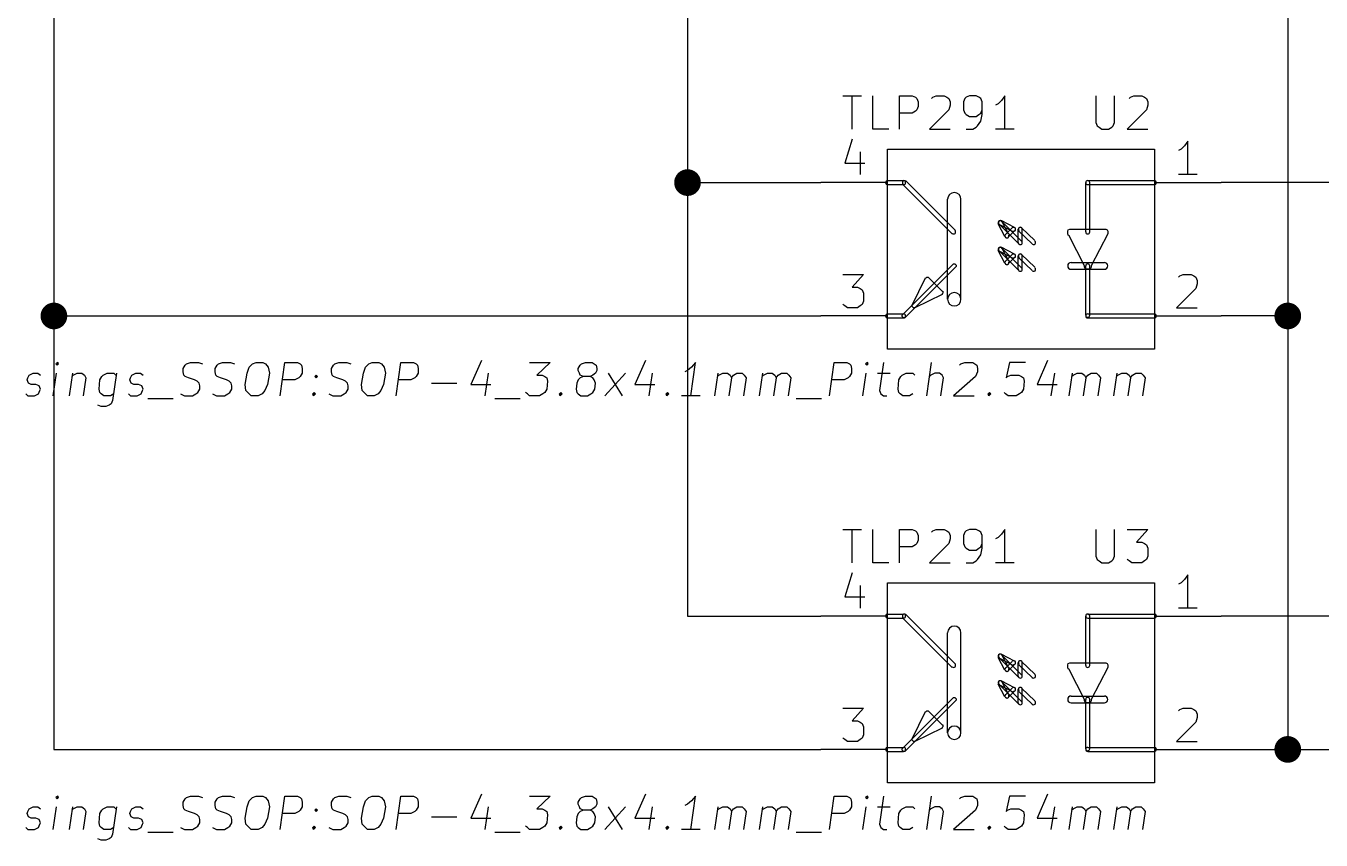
# Model space of a CAD drawing. Extents: x 10 to 287, y -200 to -10.
# Drawn here: x 72.59 to 121.92, y -72.03 to -41.02 of the extents above; entities that cross this region are included whole.
import ezdxf

# ---------------------------------------------------------------- set-up
doc = ezdxf.new("R2010")
doc.units = 0
doc.header["$MEASUREMENT"] = 0

msp = doc.modelspace()

# ---------------------------------------------------------------- linework, layer by layer
at = {"layer": 'Cyan 2'}
for p, q in [((103.708, -43.688), (104.419, -43.688)), ((104.064, -44.958), (104.064, -43.688)), ((104.851, -44.958), (104.851, -43.688)), ((105.867, -44.958), (105.867, -43.688)), ((105.867, -43.688), (106.35, -43.688)), ((106.35, -43.688), (106.477, -43.7388)), ((106.477, -43.7388), (106.528, -43.7896)), ((106.528, -43.7896), (106.578, -43.9166)), ((107.086, -43.7896), (107.137, -43.7388)), ((107.137, -43.7388), (107.264, -43.688)), ((107.264, -43.688), (107.569, -43.688)), ((107.569, -43.688), (107.671, -43.7388)), ((107.671, -43.7388), (107.747, -43.7896)), ((107.747, -43.7896), (107.798, -43.9166)), ((108.356, -43.7896), (108.306, -43.9166)), ((108.407, -43.7388), (108.356, -43.7896)), ((108.534, -43.688), (108.407, -43.7388)), ((108.788, -43.688), (108.534, -43.688)), ((108.89, -43.7388), (108.788, -43.688)), ((108.966, -43.7896), (108.89, -43.7388)), ((109.017, -43.9166), (108.966, -43.7896)), ((109.753, -43.8658), (109.626, -43.9928)), ((109.88, -43.688), (109.753, -43.8658)), ((109.88, -44.958), (109.88, -43.688)), ((113.335, -43.688), (113.335, -44.704)), ((114.046, -44.704), (114.046, -43.688)), ((114.605, -43.7896), (114.656, -43.7388)), ((114.656, -43.7388), (114.783, -43.688)), ((114.783, -43.688), (115.087, -43.688)), ((115.087, -43.688), (115.189, -43.7388)), ((115.189, -43.7388), (115.265, -43.7896)), ((115.265, -43.7896), (115.316, -43.9166)), ((106.35, -44.3484), (105.867, -44.3484)), ((106.477, -44.2722), (106.35, -44.3484)), ((106.528, -44.2214), (106.477, -44.2722)), ((106.578, -44.0944), (106.528, -44.2214)), ((106.578, -43.9166), (106.578, -44.0944)), ((107.747, -44.2214), (107.01, -44.958)), ((107.798, -44.0436), (107.747, -44.2214)), ((107.798, -43.9166), (107.798, -44.0436)), ((108.306, -43.9166), (108.306, -44.2214)), ((108.306, -44.2214), (108.356, -44.3484)), ((108.356, -44.3484), (108.407, -44.3992)), ((108.89, -44.3992), (108.966, -44.3484)), ((108.966, -44.3484), (109.017, -44.2214)), ((109.017, -44.3992), (109.017, -43.9166)), ((109.626, -43.9928), (109.525, -44.0436)), ((115.265, -44.2214), (114.529, -44.958)), ((115.316, -44.0436), (115.265, -44.2214)), ((115.316, -43.9166), (115.316, -44.0436)), ((108.407, -44.3992), (108.534, -44.4754)), ((108.534, -44.4754), (108.788, -44.4754)), ((108.661, -44.958), (108.788, -44.8818)), ((108.788, -44.4754), (108.89, -44.3992)), ((108.788, -44.8818), (108.839, -44.831)), ((108.839, -44.831), (108.966, -44.6532)), ((108.966, -44.6532), (109.017, -44.3992)), ((113.335, -44.704), (113.386, -44.831)), ((113.386, -44.831), (113.462, -44.8818)), ((113.462, -44.8818), (113.563, -44.958)), ((113.817, -44.958), (113.944, -44.8818)), ((113.944, -44.8818), (113.995, -44.831)), ((113.995, -44.831), (114.046, -44.704)), ((105.461, -44.958), (104.851, -44.958)), ((107.01, -44.958), (107.798, -44.958)), ((108.407, -44.958), (108.661, -44.958)), ((110.236, -44.958), (109.525, -44.958)), ((113.563, -44.958), (113.817, -44.958)), ((114.529, -44.958), (115.316, -44.958)), ((103.708, -60.198), (104.419, -60.198)), ((104.064, -61.468), (104.064, -60.198)), ((104.851, -61.468), (104.851, -60.198)), ((105.867, -61.468), (105.867, -60.198)), ((105.867, -60.198), (106.35, -60.198)), ((106.35, -60.198), (106.477, -60.2488)), ((106.477, -60.2488), (106.528, -60.2996)), ((106.528, -60.2996), (106.578, -60.4266)), ((106.578, -60.6044), (106.528, -60.7314)), ((106.578, -60.4266), (106.578, -60.6044)), ((107.086, -60.2996), (107.137, -60.2488)), ((107.137, -60.2488), (107.264, -60.198)), ((107.264, -60.198), (107.569, -60.198)), ((107.569, -60.198), (107.671, -60.2488)), ((107.671, -60.2488), (107.747, -60.2996)), ((107.747, -60.2996), (107.798, -60.4266)), ((107.798, -60.5536), (107.747, -60.7314)), ((107.798, -60.4266), (107.798, -60.5536)), ((108.356, -60.2996), (108.306, -60.4266)), ((108.306, -60.4266), (108.306, -60.7314)), ((108.407, -60.2488), (108.356, -60.2996)), ((108.534, -60.198), (108.407, -60.2488)), ((108.788, -60.198), (108.534, -60.198)), ((108.89, -60.2488), (108.788, -60.198)), ((108.966, -60.2996), (108.89, -60.2488)), ((109.017, -60.4266), (108.966, -60.2996)), ((109.017, -60.9092), (109.017, -60.4266)), ((109.626, -60.5028), (109.525, -60.5536)), ((109.753, -60.3758), (109.626, -60.5028)), ((109.88, -60.198), (109.753, -60.3758)), ((109.88, -61.468), (109.88, -60.198)), ((113.335, -60.198), (113.335, -61.214)), ((114.046, -61.214), (114.046, -60.198)), ((114.529, -60.198), (115.316, -60.198)), ((115.316, -60.198), (114.884, -60.6806)), ((106.35, -60.8584), (105.867, -60.8584)), ((106.477, -60.7822), (106.35, -60.8584)), ((106.528, -60.7314), (106.477, -60.7822)), ((107.747, -60.7314), (107.01, -61.468)), ((108.306, -60.7314), (108.356, -60.8584)), ((108.356, -60.8584), (108.407, -60.9092)), ((108.407, -60.9092), (108.534, -60.9854)), ((108.534, -60.9854), (108.788, -60.9854)), ((108.788, -60.9854), (108.89, -60.9092)), ((108.839, -61.341), (108.966, -61.1632)), ((108.89, -60.9092), (108.966, -60.8584)), ((108.966, -60.8584), (109.017, -60.7314)), ((108.966, -61.1632), (109.017, -60.9092)), ((114.884, -60.6806), (115.087, -60.6806)), ((115.087, -60.6806), (115.189, -60.7314)), ((115.189, -60.7314), (115.265, -60.7822)), ((115.265, -60.7822), (115.316, -60.9092)), ((115.316, -60.9092), (115.316, -61.214)), ((105.461, -61.468), (104.851, -61.468)), ((107.01, -61.468), (107.798, -61.468)), ((108.407, -61.468), (108.661, -61.468)), ((108.661, -61.468), (108.788, -61.3918)), ((108.788, -61.3918), (108.839, -61.341)), ((110.236, -61.468), (109.525, -61.468)), ((113.335, -61.214), (113.386, -61.341)), ((113.386, -61.341), (113.462, -61.3918)), ((113.462, -61.3918), (113.563, -61.468)), ((113.563, -61.468), (113.817, -61.468)), ((113.817, -61.468), (113.944, -61.3918)), ((113.944, -61.3918), (113.995, -61.341)), ((113.995, -61.341), (114.046, -61.214)), ((114.605, -61.3918), (114.529, -61.341)), ((114.706, -61.468), (114.605, -61.3918)), ((115.087, -61.468), (114.706, -61.468)), ((115.189, -61.3918), (115.087, -61.468)), ((115.265, -61.341), (115.189, -61.3918)), ((115.316, -61.214), (115.265, -61.341))]:
    msp.add_line(p, q, dxfattribs=at)
at = {"layer": 'Green 2'}
for p, q in [((97.79, -26.67), (97.79, -63.5)), ((73.66, -35.56), (73.66, -68.58)), ((120.65, -35.56), (120.65, -68.58)), ((97.79, -46.99), (102.87, -46.99)), ((123.19, -46.99), (118.11, -46.99)), ((73.66, -52.07), (102.87, -52.07)), ((120.65, -52.07), (118.11, -52.07)), ((97.79, -63.5), (102.87, -63.5)), ((123.19, -63.5), (118.11, -63.5)), ((73.66, -68.58), (102.87, -68.58)), ((118.11, -68.58), (156.21, -68.58))]:
    msp.add_line(p, q, dxfattribs=at)
at = {"layer": 'Green 2', "const_width": 0.508}
for points in [[(97.536, -46.99, 1), (98.044, -46.99, 1)], [(73.406, -52.07, 1), (73.914, -52.07, 1)], [(120.396, -52.07, 1), (120.904, -52.07, 1)], [(120.396, -68.58, 1), (120.904, -68.58, 1)]]:
    msp.add_lwpolyline(points, format="xyb", close=True, dxfattribs=at)
at = {"layer": 'L.Yellow'}
for p, q in [((105.41, -53.34), (105.41, -45.72)), ((105.41, -45.72), (115.57, -45.72)), ((115.57, -45.72), (115.57, -53.34)), ((115.57, -53.34), (105.41, -53.34)), ((105.41, -69.85), (105.41, -62.23)), ((105.41, -62.23), (115.57, -62.23)), ((115.57, -62.23), (115.57, -69.85)), ((115.57, -69.85), (105.41, -69.85))]:
    msp.add_line(p, q, dxfattribs=at)
at = {"layer": 'Magenta 2'}
for p, q in [((72.7202, -54.3306), (72.8726, -54.2544)), ((72.8726, -54.2544), (73.0504, -54.2544)), ((73.0504, -54.2544), (73.152, -54.3306)), ((73.6346, -55.118), (73.7616, -54.2544)), ((73.8124, -53.848), (73.7362, -53.8988)), ((73.7362, -53.8988), (73.787, -53.9496)), ((73.8124, -53.848), (73.787, -53.9496)), ((73.787, -53.9496), (73.8378, -53.8988)), ((73.8378, -53.8988), (73.8124, -53.848)), ((74.3712, -54.2544), (74.2442, -55.118)), ((74.3966, -54.3306), (74.549, -54.2544)), ((74.549, -54.2544), (74.7268, -54.2544)), ((74.7268, -54.2544), (74.8284, -54.3306)), ((75.5396, -54.3306), (75.692, -54.2544)), ((75.692, -54.2544), (75.946, -54.2544)), ((76.0476, -54.2544), (75.8952, -55.2958)), ((75.946, -54.2544), (76.0222, -54.3306)), ((76.6318, -54.3306), (76.7842, -54.2544)), ((76.7842, -54.2544), (76.962, -54.2544)), ((76.962, -54.2544), (77.0636, -54.3306)), ((78.5876, -54.0766), (78.6638, -53.9496)), ((78.5876, -54.2036), (78.5876, -54.0766)), ((78.613, -54.3306), (78.5876, -54.2036)), ((78.6638, -53.9496), (78.7146, -53.8988)), ((78.7146, -53.8988), (78.867, -53.848)), ((78.867, -53.848), (79.1718, -53.848)), ((79.1718, -53.848), (79.3242, -53.8988)), ((79.8068, -54.0766), (79.883, -53.9496)), ((79.8068, -54.2036), (79.8068, -54.0766)), ((79.8322, -54.3306), (79.8068, -54.2036)), ((79.883, -53.9496), (79.9338, -53.8988)), ((79.9338, -53.8988), (80.0862, -53.848)), ((80.0862, -53.848), (80.391, -53.848)), ((80.391, -53.848), (80.5434, -53.8988)), ((80.9498, -54.6862), (81.026, -54.2544)), ((81.026, -54.2544), (81.1022, -54.0258)), ((81.1022, -54.0258), (81.2292, -53.8988)), ((81.2292, -53.8988), (81.3562, -53.848)), ((81.3562, -53.848), (81.6102, -53.848)), ((81.6102, -53.848), (81.7118, -53.8988)), ((81.7118, -53.8988), (81.8134, -54.0258)), ((81.8642, -54.2544), (81.788, -54.6862)), ((81.8134, -54.0258), (81.8642, -54.2544)), ((82.2706, -55.118), (82.4484, -53.848)), ((82.4484, -53.848), (82.931, -53.848)), ((82.931, -53.848), (83.0326, -53.8988)), ((83.0326, -53.8988), (83.0834, -53.9496)), ((83.1088, -54.2544), (83.0326, -54.3814)), ((83.0834, -53.9496), (83.1088, -54.0766)), ((83.1088, -54.0766), (83.1088, -54.2544)), ((84.2264, -54.0766), (84.3026, -53.9496)), ((84.2264, -54.2036), (84.2264, -54.0766)), ((84.2518, -54.3306), (84.2264, -54.2036)), ((84.3026, -53.9496), (84.3534, -53.8988)), ((84.3534, -53.8988), (84.5058, -53.848)), ((84.5058, -53.848), (84.8106, -53.848)), ((84.8106, -53.848), (84.963, -53.8988)), ((85.3694, -54.6862), (85.4456, -54.2544)), ((85.4456, -54.2544), (85.5218, -54.0258)), ((85.5218, -54.0258), (85.6488, -53.8988)), ((85.6488, -53.8988), (85.7758, -53.848)), ((85.7758, -53.848), (86.0298, -53.848)), ((86.0298, -53.848), (86.1314, -53.8988)), ((86.1314, -53.8988), (86.233, -54.0258)), ((86.2838, -54.2544), (86.2076, -54.6862)), ((86.233, -54.0258), (86.2838, -54.2544)), ((86.6902, -55.118), (86.868, -53.848)), ((86.868, -53.848), (87.3506, -53.848)), ((87.3506, -53.848), (87.4522, -53.8988)), ((87.4522, -53.8988), (87.503, -53.9496)), ((87.5284, -54.2544), (87.4522, -54.3814)), ((87.503, -53.9496), (87.5284, -54.0766)), ((87.5284, -54.0766), (87.5284, -54.2544)), ((89.9414, -53.7718), (89.535, -54.6862)), ((90.1954, -54.2544), (90.0684, -55.118)), ((91.7702, -53.848), (92.5576, -53.848)), ((92.5576, -53.848), (92.0496, -54.3306)), ((93.6244, -54.0766), (93.7006, -53.9496)), ((93.6244, -54.1528), (93.6244, -54.0766)), ((93.6752, -54.2544), (93.6244, -54.1528)), ((93.7006, -54.3306), (93.6752, -54.2544)), ((93.7006, -53.9496), (93.7514, -53.8988)), ((93.7514, -53.8988), (93.9038, -53.848)), ((93.9038, -53.848), (94.1578, -53.848)), ((94.1578, -53.848), (94.234, -53.8988)), ((94.2848, -54.2544), (94.1832, -54.3306)), ((94.234, -53.8988), (94.3102, -53.9496)), ((94.3356, -54.1528), (94.2848, -54.2544)), ((94.3102, -53.9496), (94.3356, -54.0766)), ((94.3356, -54.0766), (94.3356, -54.1528)), ((94.6404, -55.118), (95.4278, -54.2544)), ((94.7674, -54.2544), (95.3008, -55.118)), ((96.1898, -53.7718), (95.7834, -54.6862)), ((96.4438, -54.2544), (96.3168, -55.118)), ((97.79, -54.1528), (97.6884, -54.2036)), ((97.9424, -54.0258), (97.79, -54.1528)), ((97.917, -55.118), (98.0948, -53.848)), ((98.0948, -53.848), (97.9424, -54.0258)), ((98.8314, -55.118), (98.9584, -54.2544)), ((98.9838, -54.3306), (99.1362, -54.2544)), ((99.1362, -54.2544), (99.314, -54.2544)), ((99.314, -54.2544), (99.4156, -54.3306)), ((99.5426, -54.3306), (99.6696, -54.2544)), ((99.6696, -54.2544), (99.8728, -54.2544)), ((99.8728, -54.2544), (99.949, -54.3306)), ((100.533, -55.118), (100.66, -54.2544)), ((100.686, -54.3306), (100.838, -54.2544)), ((100.838, -54.2544), (101.016, -54.2544)), ((101.016, -54.2544), (101.117, -54.3306)), ((101.244, -54.3306), (101.371, -54.2544)), ((101.371, -54.2544), (101.575, -54.2544)), ((101.575, -54.2544), (101.651, -54.3306)), ((103.2, -55.118), (103.378, -53.848)), ((103.378, -53.848), (103.861, -53.848)), ((103.861, -53.848), (103.962, -53.8988)), ((103.962, -53.8988), (104.013, -53.9496)), ((104.038, -54.2544), (103.962, -54.3814)), ((104.013, -53.9496), (104.038, -54.0766)), ((104.038, -54.0766), (104.038, -54.2544)), ((104.47, -55.118), (104.597, -54.2544)), ((104.648, -53.848), (104.572, -53.8988)), ((104.572, -53.8988), (104.623, -53.9496)), ((104.648, -53.848), (104.623, -53.9496)), ((104.623, -53.9496), (104.673, -53.8988)), ((104.673, -53.8988), (104.648, -53.848)), ((105.029, -54.2544), (105.512, -54.2544)), ((105.258, -53.848), (105.105, -54.9148)), ((105.969, -54.3306), (106.121, -54.2544)), ((106.121, -54.2544), (106.375, -54.2544)), ((106.375, -54.2544), (106.451, -54.3306)), ((106.909, -55.118), (107.086, -53.848)), ((107.213, -54.2544), (107.061, -54.3306)), ((107.391, -54.2544), (107.213, -54.2544)), ((107.493, -54.3306), (107.391, -54.2544)), ((108.153, -53.9496), (108.204, -53.8988)), ((108.204, -53.8988), (108.356, -53.848)), ((108.356, -53.848), (108.661, -53.848)), ((108.661, -53.848), (108.737, -53.8988)), ((108.737, -53.8988), (108.814, -53.9496)), ((108.839, -54.2036), (108.763, -54.3814)), ((108.814, -53.9496), (108.839, -54.0766)), ((108.839, -54.0766), (108.839, -54.2036)), ((110.058, -53.848), (109.931, -54.4322)), ((110.668, -53.848), (110.058, -53.848)), ((111.506, -53.7718), (111.1, -54.6862)), ((111.76, -54.2544), (111.633, -55.118)), ((112.319, -55.118), (112.446, -54.2544)), ((112.471, -54.3306), (112.624, -54.2544)), ((112.624, -54.2544), (112.801, -54.2544)), ((112.801, -54.2544), (112.903, -54.3306)), ((113.03, -54.3306), (113.157, -54.2544)), ((113.157, -54.2544), (113.36, -54.2544)), ((113.36, -54.2544), (113.436, -54.3306)), ((114.021, -55.118), (114.148, -54.2544)), ((114.173, -54.3306), (114.325, -54.2544)), ((114.325, -54.2544), (114.503, -54.2544)), ((114.503, -54.2544), (114.605, -54.3306)), ((114.732, -54.3306), (114.859, -54.2544)), ((114.859, -54.2544), (115.062, -54.2544)), ((115.062, -54.2544), (115.138, -54.3306)), ((72.644, -54.5084), (72.6694, -54.4322)), ((72.6948, -54.6354), (72.644, -54.5084)), ((72.6694, -54.4322), (72.7202, -54.3306)), ((72.7964, -54.6862), (72.6948, -54.6354)), ((72.9742, -54.6862), (72.7964, -54.6862)), ((73.1012, -54.737), (72.9742, -54.6862)), ((73.152, -54.864), (73.1012, -54.737)), ((74.3458, -54.3814), (74.3966, -54.3306)), ((74.8792, -54.4322), (74.7776, -55.118)), ((74.8284, -54.3306), (74.8792, -54.4322)), ((75.3872, -54.864), (75.4126, -54.5084)), ((75.4126, -54.5084), (75.4888, -54.3814)), ((75.4888, -54.3814), (75.5396, -54.3306)), ((76.5556, -54.5084), (76.581, -54.4322)), ((76.6064, -54.6354), (76.5556, -54.5084)), ((76.581, -54.4322), (76.6318, -54.3306)), ((76.708, -54.6862), (76.6064, -54.6354)), ((76.8858, -54.6862), (76.708, -54.6862)), ((77.0128, -54.737), (76.8858, -54.6862)), ((77.0636, -54.864), (77.0128, -54.737)), ((78.6638, -54.3814), (78.613, -54.3306)), ((78.7908, -54.4322), (78.6638, -54.3814)), ((79.0194, -54.5084), (78.7908, -54.4322)), ((79.121, -54.5592), (79.0194, -54.5084)), ((79.1972, -54.6354), (79.121, -54.5592)), ((79.2226, -54.737), (79.1972, -54.6354)), ((79.2226, -54.864), (79.2226, -54.737)), ((79.883, -54.3814), (79.8322, -54.3306)), ((80.01, -54.4322), (79.883, -54.3814)), ((80.2386, -54.5084), (80.01, -54.4322)), ((80.3402, -54.5592), (80.2386, -54.5084)), ((80.4164, -54.6354), (80.3402, -54.5592)), ((80.4418, -54.737), (80.4164, -54.6354)), ((80.4418, -54.864), (80.4418, -54.737)), ((80.9752, -54.9148), (80.9498, -54.6862)), ((81.788, -54.6862), (81.6864, -54.9148)), ((82.8294, -54.5084), (82.3468, -54.5084)), ((82.9818, -54.4322), (82.8294, -54.5084)), ((83.0326, -54.3814), (82.9818, -54.4322)), ((83.5914, -54.3814), (83.6422, -54.3306)), ((83.6422, -54.4322), (83.5914, -54.3814)), ((83.6422, -54.3306), (83.693, -54.3814)), ((83.6422, -54.3306), (83.6422, -54.4322)), ((83.693, -54.3814), (83.6422, -54.4322)), ((84.3026, -54.3814), (84.2518, -54.3306)), ((84.4296, -54.4322), (84.3026, -54.3814)), ((84.6582, -54.5084), (84.4296, -54.4322)), ((84.7598, -54.5592), (84.6582, -54.5084)), ((84.836, -54.6354), (84.7598, -54.5592)), ((84.8614, -54.737), (84.836, -54.6354)), ((84.8614, -54.864), (84.8614, -54.737)), ((85.3948, -54.9148), (85.3694, -54.6862)), ((86.2076, -54.6862), (86.106, -54.9148)), ((87.249, -54.5084), (86.7664, -54.5084)), ((87.4014, -54.4322), (87.249, -54.5084)), ((87.4522, -54.3814), (87.4014, -54.4322)), ((88.0364, -54.6354), (89.0016, -54.6354)), ((89.535, -54.6862), (90.297, -54.6862)), ((92.0496, -54.3306), (92.2528, -54.3306)), ((92.2528, -54.3306), (92.3544, -54.3814)), ((92.3544, -54.3814), (92.4306, -54.4322)), ((92.4306, -54.4322), (92.456, -54.5592)), ((92.456, -54.5592), (92.4306, -54.864)), ((93.5736, -54.6354), (93.5482, -54.864)), ((93.6244, -54.5084), (93.5736, -54.6354)), ((93.7006, -54.4322), (93.6244, -54.5084)), ((93.8276, -54.3814), (93.7006, -54.3306)), ((93.8276, -54.3814), (93.7006, -54.4322)), ((94.0816, -54.3814), (93.8276, -54.3814)), ((94.1832, -54.3306), (94.0816, -54.3814)), ((94.1832, -54.4322), (94.0816, -54.3814)), ((94.234, -54.5084), (94.1832, -54.4322)), ((94.2848, -54.6354), (94.234, -54.5084)), ((94.2594, -54.864), (94.2848, -54.6354)), ((95.7834, -54.6862), (96.5454, -54.6862)), ((98.933, -54.3814), (98.9838, -54.3306)), ((99.4664, -54.4322), (99.3648, -55.118)), ((99.4156, -54.3306), (99.4664, -54.4322)), ((99.4664, -54.4322), (99.5426, -54.3306)), ((100.025, -54.4322), (99.9236, -55.118)), ((99.949, -54.3306), (100.025, -54.4322)), ((100.635, -54.3814), (100.686, -54.3306)), ((101.168, -54.4322), (101.067, -55.118)), ((101.117, -54.3306), (101.168, -54.4322)), ((101.168, -54.4322), (101.244, -54.3306)), ((101.727, -54.4322), (101.625, -55.118)), ((101.651, -54.3306), (101.727, -54.4322)), ((103.759, -54.5084), (103.276, -54.5084)), ((103.911, -54.4322), (103.759, -54.5084)), ((103.962, -54.3814), (103.911, -54.4322)), ((105.816, -54.864), (105.842, -54.5084)), ((105.842, -54.5084), (105.918, -54.3814)), ((105.918, -54.3814), (105.969, -54.3306)), ((107.061, -54.3306), (107.01, -54.3814)), ((107.442, -55.118), (107.544, -54.4322)), ((107.544, -54.4322), (107.493, -54.3306)), ((108.763, -54.3814), (107.925, -55.118)), ((109.931, -54.4322), (109.982, -54.3814)), ((109.982, -54.3814), (110.109, -54.3306)), ((110.109, -54.3306), (110.414, -54.3306)), ((110.414, -54.3306), (110.515, -54.3814)), ((110.515, -54.3814), (110.592, -54.4322)), ((110.592, -54.4322), (110.617, -54.5592)), ((110.617, -54.5592), (110.592, -54.864)), ((111.1, -54.6862), (111.862, -54.6862)), ((112.42, -54.3814), (112.471, -54.3306)), ((112.954, -54.4322), (112.852, -55.118)), ((112.903, -54.3306), (112.954, -54.4322)), ((112.954, -54.4322), (113.03, -54.3306)), ((113.513, -54.4322), (113.411, -55.118)), ((113.436, -54.3306), (113.513, -54.4322)), ((114.122, -54.3814), (114.173, -54.3306)), ((114.656, -54.4322), (114.554, -55.118)), ((114.605, -54.3306), (114.656, -54.4322)), ((114.656, -54.4322), (114.732, -54.3306)), ((115.214, -54.4322), (115.113, -55.118)), ((115.138, -54.3306), (115.214, -54.4322)), ((72.5932, -55.0418), (72.6694, -55.118)), ((72.6694, -55.118), (72.9234, -55.118)), ((72.9234, -55.118), (73.0758, -55.0418)), ((73.0758, -55.0418), (73.1266, -54.9148)), ((73.1266, -54.9148), (73.152, -54.864)), ((75.4126, -54.991), (75.3872, -54.864)), ((75.4634, -55.0418), (75.4126, -54.991)), ((75.565, -55.118), (75.4634, -55.0418)), ((75.819, -55.118), (75.565, -55.118)), ((75.946, -55.0418), (75.819, -55.118)), ((76.5048, -55.0418), (76.581, -55.118)), ((76.581, -55.118), (76.835, -55.118)), ((76.835, -55.118), (76.9874, -55.0418)), ((76.9874, -55.0418), (77.0382, -54.9148)), ((77.0382, -54.9148), (77.0636, -54.864)), ((77.2414, -55.2196), (78.2066, -55.2196)), ((78.486, -55.0418), (78.6384, -55.118)), ((78.6384, -55.118), (78.9432, -55.118)), ((78.9432, -55.118), (79.0702, -55.0418)), ((79.0702, -55.0418), (79.1464, -54.991)), ((79.1464, -54.991), (79.2226, -54.864)), ((79.7052, -55.0418), (79.8576, -55.118)), ((79.8576, -55.118), (80.1624, -55.118)), ((80.1624, -55.118), (80.2894, -55.0418)), ((80.2894, -55.0418), (80.3656, -54.991)), ((80.3656, -54.991), (80.4418, -54.864)), ((81.1022, -55.0418), (80.9752, -54.9148)), ((81.1784, -55.118), (81.1022, -55.0418)), ((81.4324, -55.118), (81.1784, -55.118)), ((81.5848, -55.0418), (81.4324, -55.118)), ((81.6864, -54.9148), (81.5848, -55.0418)), ((83.5152, -55.0418), (83.566, -54.991)), ((83.5406, -55.118), (83.5152, -55.0418)), ((83.566, -54.991), (83.5406, -55.118)), ((83.6168, -55.0418), (83.5406, -55.118)), ((83.566, -54.991), (83.6168, -55.0418)), ((84.1248, -55.0418), (84.2772, -55.118)), ((84.2772, -55.118), (84.582, -55.118)), ((84.582, -55.118), (84.709, -55.0418)), ((84.709, -55.0418), (84.7852, -54.991)), ((84.7852, -54.991), (84.8614, -54.864)), ((85.5218, -55.0418), (85.3948, -54.9148)), ((85.598, -55.118), (85.5218, -55.0418)), ((85.852, -55.118), (85.598, -55.118)), ((86.0044, -55.0418), (85.852, -55.118)), ((86.106, -54.9148), (86.0044, -55.0418)), ((90.4494, -55.2196), (91.4146, -55.2196)), ((91.694, -55.0418), (91.6178, -54.991)), ((91.7702, -55.118), (91.694, -55.0418)), ((92.1512, -55.118), (91.7702, -55.118)), ((92.2782, -55.0418), (92.1512, -55.118)), ((92.3544, -54.991), (92.2782, -55.0418)), ((92.4306, -54.864), (92.3544, -54.991)), ((92.9132, -55.0418), (92.964, -54.991)), ((92.9386, -55.118), (92.9132, -55.0418)), ((92.964, -54.991), (92.9386, -55.118)), ((93.0148, -55.0418), (92.9386, -55.118)), ((92.964, -54.991), (93.0148, -55.0418)), ((93.5482, -54.864), (93.5736, -54.991)), ((93.5736, -54.991), (93.6244, -55.0418)), ((93.6244, -55.0418), (93.726, -55.118)), ((93.726, -55.118), (93.98, -55.118)), ((93.98, -55.118), (94.107, -55.0418)), ((94.107, -55.0418), (94.1832, -54.991)), ((94.1832, -54.991), (94.2594, -54.864)), ((96.9772, -55.0418), (97.028, -54.991)), ((97.0026, -55.118), (96.9772, -55.0418)), ((97.028, -54.991), (97.0026, -55.118)), ((97.0788, -55.0418), (97.0026, -55.118)), ((97.028, -54.991), (97.0788, -55.0418)), ((98.2726, -55.118), (97.5614, -55.118)), ((101.93, -55.2196), (102.895, -55.2196)), ((105.105, -54.9148), (105.156, -55.0418)), ((105.156, -55.0418), (105.258, -55.118)), ((105.258, -55.118), (105.385, -55.118)), ((105.842, -54.991), (105.816, -54.864)), ((105.893, -55.0418), (105.842, -54.991)), ((105.994, -55.118), (105.893, -55.0418)), ((106.248, -55.118), (105.994, -55.118)), ((106.375, -55.0418), (106.248, -55.118)), ((107.925, -55.118), (108.712, -55.118)), ((109.245, -55.0418), (109.296, -54.991)), ((109.271, -55.118), (109.245, -55.0418)), ((109.296, -54.991), (109.271, -55.118)), ((109.347, -55.0418), (109.271, -55.118)), ((109.296, -54.991), (109.347, -55.0418)), ((109.906, -55.0418), (109.855, -54.991)), ((110.007, -55.118), (109.906, -55.0418)), ((110.312, -55.118), (110.007, -55.118)), ((110.439, -55.0418), (110.312, -55.118)), ((110.515, -54.991), (110.439, -55.0418)), ((110.592, -54.864), (110.515, -54.991)), ((75.4634, -55.5244), (75.3364, -55.4736)), ((75.6412, -55.5244), (75.4634, -55.5244)), ((75.7682, -55.4736), (75.6412, -55.5244)), ((75.8444, -55.4228), (75.7682, -55.4736)), ((75.8952, -55.2958), (75.8444, -55.4228)), ((73.8124, -70.358), (73.7362, -70.4088)), ((73.7362, -70.4088), (73.787, -70.4596)), ((73.8124, -70.358), (73.787, -70.4596)), ((73.787, -70.4596), (73.8378, -70.4088)), ((73.8378, -70.4088), (73.8124, -70.358)), ((78.5876, -70.5866), (78.6638, -70.4596)), ((78.6638, -70.4596), (78.7146, -70.4088)), ((78.7146, -70.4088), (78.867, -70.358)), ((78.867, -70.358), (79.1718, -70.358)), ((79.1718, -70.358), (79.3242, -70.4088)), ((79.8068, -70.5866), (79.883, -70.4596)), ((79.883, -70.4596), (79.9338, -70.4088)), ((79.9338, -70.4088), (80.0862, -70.358)), ((80.0862, -70.358), (80.391, -70.358)), ((80.391, -70.358), (80.5434, -70.4088)), ((81.026, -70.7644), (81.1022, -70.5358)), ((81.1022, -70.5358), (81.2292, -70.4088)), ((81.2292, -70.4088), (81.3562, -70.358)), ((81.3562, -70.358), (81.6102, -70.358)), ((81.6102, -70.358), (81.7118, -70.4088)), ((81.7118, -70.4088), (81.8134, -70.5358)), ((81.8134, -70.5358), (81.8642, -70.7644)), ((82.2706, -71.628), (82.4484, -70.358)), ((82.4484, -70.358), (82.931, -70.358)), ((82.931, -70.358), (83.0326, -70.4088)), ((83.0326, -70.4088), (83.0834, -70.4596)), ((83.0834, -70.4596), (83.1088, -70.5866)), ((84.2264, -70.5866), (84.3026, -70.4596)), ((84.3026, -70.4596), (84.3534, -70.4088)), ((84.3534, -70.4088), (84.5058, -70.358)), ((84.5058, -70.358), (84.8106, -70.358)), ((84.8106, -70.358), (84.963, -70.4088)), ((85.4456, -70.7644), (85.5218, -70.5358)), ((85.5218, -70.5358), (85.6488, -70.4088)), ((85.6488, -70.4088), (85.7758, -70.358)), ((85.7758, -70.358), (86.0298, -70.358)), ((86.0298, -70.358), (86.1314, -70.4088)), ((86.1314, -70.4088), (86.233, -70.5358)), ((86.233, -70.5358), (86.2838, -70.7644)), ((86.6902, -71.628), (86.868, -70.358)), ((86.868, -70.358), (87.3506, -70.358)), ((87.3506, -70.358), (87.4522, -70.4088)), ((87.4522, -70.4088), (87.503, -70.4596)), ((87.503, -70.4596), (87.5284, -70.5866)), ((89.9414, -70.2818), (89.535, -71.1962)), ((91.7702, -70.358), (92.5576, -70.358)), ((92.5576, -70.358), (92.0496, -70.8406)), ((93.6244, -70.5866), (93.7006, -70.4596)), ((93.7006, -70.4596), (93.7514, -70.4088)), ((93.7514, -70.4088), (93.9038, -70.358)), ((93.9038, -70.358), (94.1578, -70.358)), ((94.1578, -70.358), (94.234, -70.4088)), ((94.234, -70.4088), (94.3102, -70.4596)), ((94.3102, -70.4596), (94.3356, -70.5866)), ((96.1898, -70.2818), (95.7834, -71.1962)), ((97.9424, -70.5358), (97.79, -70.6628)), ((97.917, -71.628), (98.0948, -70.358)), ((98.0948, -70.358), (97.9424, -70.5358)), ((103.2, -71.628), (103.378, -70.358)), ((103.378, -70.358), (103.861, -70.358)), ((103.861, -70.358), (103.962, -70.4088)), ((103.962, -70.4088), (104.013, -70.4596)), ((104.013, -70.4596), (104.038, -70.5866)), ((104.648, -70.358), (104.572, -70.4088)), ((104.572, -70.4088), (104.623, -70.4596)), ((104.648, -70.358), (104.623, -70.4596)), ((104.623, -70.4596), (104.673, -70.4088)), ((104.673, -70.4088), (104.648, -70.358)), ((105.258, -70.358), (105.105, -71.4248)), ((106.909, -71.628), (107.086, -70.358)), ((108.153, -70.4596), (108.204, -70.4088)), ((108.204, -70.4088), (108.356, -70.358)), ((108.356, -70.358), (108.661, -70.358)), ((108.661, -70.358), (108.737, -70.4088)), ((108.737, -70.4088), (108.814, -70.4596)), ((108.814, -70.4596), (108.839, -70.5866)), ((110.058, -70.358), (109.931, -70.9422)), ((110.668, -70.358), (110.058, -70.358)), ((111.506, -70.2818), (111.1, -71.1962)), ((72.644, -71.0184), (72.6694, -70.9422)), ((72.6948, -71.1454), (72.644, -71.0184)), ((72.6694, -70.9422), (72.7202, -70.8406)), ((72.7202, -70.8406), (72.8726, -70.7644)), ((72.8726, -70.7644), (73.0504, -70.7644)), ((73.0504, -70.7644), (73.152, -70.8406)), ((73.6346, -71.628), (73.7616, -70.7644)), ((74.3712, -70.7644), (74.2442, -71.628)), ((74.3458, -70.8914), (74.3966, -70.8406)), ((74.3966, -70.8406), (74.549, -70.7644)), ((74.549, -70.7644), (74.7268, -70.7644)), ((74.7268, -70.7644), (74.8284, -70.8406)), ((74.8792, -70.9422), (74.7776, -71.628)), ((74.8284, -70.8406), (74.8792, -70.9422)), ((75.3872, -71.374), (75.4126, -71.0184)), ((75.4126, -71.0184), (75.4888, -70.8914)), ((75.4888, -70.8914), (75.5396, -70.8406)), ((75.5396, -70.8406), (75.692, -70.7644)), ((75.692, -70.7644), (75.946, -70.7644)), ((76.0476, -70.7644), (75.8952, -71.8058)), ((75.946, -70.7644), (76.0222, -70.8406)), ((76.5556, -71.0184), (76.581, -70.9422)), ((76.6064, -71.1454), (76.5556, -71.0184)), ((76.581, -70.9422), (76.6318, -70.8406)), ((76.6318, -70.8406), (76.7842, -70.7644)), ((76.7842, -70.7644), (76.962, -70.7644)), ((76.962, -70.7644), (77.0636, -70.8406)), ((78.5876, -70.7136), (78.5876, -70.5866)), ((78.613, -70.8406), (78.5876, -70.7136)), ((78.6638, -70.8914), (78.613, -70.8406)), ((78.7908, -70.9422), (78.6638, -70.8914)), ((79.0194, -71.0184), (78.7908, -70.9422)), ((79.121, -71.0692), (79.0194, -71.0184)), ((79.8068, -70.7136), (79.8068, -70.5866)), ((79.8322, -70.8406), (79.8068, -70.7136)), ((79.883, -70.8914), (79.8322, -70.8406)), ((80.01, -70.9422), (79.883, -70.8914)), ((80.2386, -71.0184), (80.01, -70.9422)), ((80.3402, -71.0692), (80.2386, -71.0184)), ((80.9498, -71.1962), (81.026, -70.7644)), ((81.8642, -70.7644), (81.788, -71.1962)), ((82.8294, -71.0184), (82.3468, -71.0184)), ((82.9818, -70.9422), (82.8294, -71.0184)), ((83.0326, -70.8914), (82.9818, -70.9422)), ((83.1088, -70.7644), (83.0326, -70.8914)), ((83.1088, -70.5866), (83.1088, -70.7644)), ((83.5914, -70.8914), (83.6422, -70.8406)), ((83.6422, -70.9422), (83.5914, -70.8914)), ((83.6422, -70.8406), (83.693, -70.8914)), ((83.6422, -70.8406), (83.6422, -70.9422)), ((83.693, -70.8914), (83.6422, -70.9422)), ((84.2264, -70.7136), (84.2264, -70.5866)), ((84.2518, -70.8406), (84.2264, -70.7136)), ((84.3026, -70.8914), (84.2518, -70.8406)), ((84.4296, -70.9422), (84.3026, -70.8914)), ((84.6582, -71.0184), (84.4296, -70.9422)), ((84.7598, -71.0692), (84.6582, -71.0184)), ((85.3694, -71.1962), (85.4456, -70.7644)), ((86.2838, -70.7644), (86.2076, -71.1962)), ((87.249, -71.0184), (86.7664, -71.0184)), ((87.4014, -70.9422), (87.249, -71.0184)), ((87.4522, -70.8914), (87.4014, -70.9422)), ((87.5284, -70.7644), (87.4522, -70.8914)), ((87.5284, -70.5866), (87.5284, -70.7644)), ((90.1954, -70.7644), (90.0684, -71.628)), ((92.0496, -70.8406), (92.2528, -70.8406)), ((92.2528, -70.8406), (92.3544, -70.8914)), ((92.3544, -70.8914), (92.4306, -70.9422)), ((92.4306, -70.9422), (92.456, -71.0692)), ((93.6244, -71.0184), (93.5736, -71.1454)), ((93.6244, -70.6628), (93.6244, -70.5866)), ((93.6752, -70.7644), (93.6244, -70.6628)), ((93.7006, -70.9422), (93.6244, -71.0184)), ((93.7006, -70.8406), (93.6752, -70.7644)), ((93.8276, -70.8914), (93.7006, -70.8406)), ((93.8276, -70.8914), (93.7006, -70.9422)), ((94.0816, -70.8914), (93.8276, -70.8914)), ((94.1832, -70.8406), (94.0816, -70.8914)), ((94.1832, -70.9422), (94.0816, -70.8914)), ((94.2848, -70.7644), (94.1832, -70.8406)), ((94.234, -71.0184), (94.1832, -70.9422)), ((94.2848, -71.1454), (94.234, -71.0184)), ((94.3356, -70.6628), (94.2848, -70.7644)), ((94.3356, -70.5866), (94.3356, -70.6628)), ((94.6404, -71.628), (95.4278, -70.7644)), ((94.7674, -70.7644), (95.3008, -71.628)), ((96.4438, -70.7644), (96.3168, -71.628)), ((97.79, -70.6628), (97.6884, -70.7136)), ((98.8314, -71.628), (98.9584, -70.7644)), ((98.933, -70.8914), (98.9838, -70.8406)), ((98.9838, -70.8406), (99.1362, -70.7644)), ((99.1362, -70.7644), (99.314, -70.7644)), ((99.314, -70.7644), (99.4156, -70.8406)), ((99.4664, -70.9422), (99.3648, -71.628)), ((99.4156, -70.8406), (99.4664, -70.9422)), ((99.4664, -70.9422), (99.5426, -70.8406)), ((99.5426, -70.8406), (99.6696, -70.7644)), ((99.6696, -70.7644), (99.8728, -70.7644)), ((99.8728, -70.7644), (99.949, -70.8406)), ((100.025, -70.9422), (99.9236, -71.628)), ((99.949, -70.8406), (100.025, -70.9422)), ((100.533, -71.628), (100.66, -70.7644)), ((100.635, -70.8914), (100.686, -70.8406)), ((100.686, -70.8406), (100.838, -70.7644)), ((100.838, -70.7644), (101.016, -70.7644)), ((101.016, -70.7644), (101.117, -70.8406)), ((101.168, -70.9422), (101.067, -71.628)), ((101.117, -70.8406), (101.168, -70.9422)), ((101.168, -70.9422), (101.244, -70.8406)), ((101.244, -70.8406), (101.371, -70.7644)), ((101.371, -70.7644), (101.575, -70.7644)), ((101.575, -70.7644), (101.651, -70.8406)), ((101.727, -70.9422), (101.625, -71.628)), ((101.651, -70.8406), (101.727, -70.9422)), ((103.759, -71.0184), (103.276, -71.0184)), ((103.911, -70.9422), (103.759, -71.0184)), ((103.962, -70.8914), (103.911, -70.9422)), ((104.038, -70.7644), (103.962, -70.8914)), ((104.038, -70.5866), (104.038, -70.7644)), ((104.47, -71.628), (104.597, -70.7644)), ((105.029, -70.7644), (105.512, -70.7644)), ((105.816, -71.374), (105.842, -71.0184)), ((105.842, -71.0184), (105.918, -70.8914)), ((105.918, -70.8914), (105.969, -70.8406)), ((105.969, -70.8406), (106.121, -70.7644)), ((106.121, -70.7644), (106.375, -70.7644)), ((106.375, -70.7644), (106.451, -70.8406)), ((107.061, -70.8406), (107.01, -70.8914)), ((107.213, -70.7644), (107.061, -70.8406)), ((107.391, -70.7644), (107.213, -70.7644)), ((107.493, -70.8406), (107.391, -70.7644)), ((107.442, -71.628), (107.544, -70.9422)), ((107.544, -70.9422), (107.493, -70.8406)), ((108.763, -70.8914), (107.925, -71.628)), ((108.839, -70.7136), (108.763, -70.8914)), ((108.839, -70.5866), (108.839, -70.7136)), ((109.931, -70.9422), (109.982, -70.8914)), ((109.982, -70.8914), (110.109, -70.8406)), ((110.109, -70.8406), (110.414, -70.8406)), ((110.414, -70.8406), (110.515, -70.8914)), ((110.515, -70.8914), (110.592, -70.9422)), ((110.592, -70.9422), (110.617, -71.0692)), ((111.76, -70.7644), (111.633, -71.628)), ((112.319, -71.628), (112.446, -70.7644)), ((112.42, -70.8914), (112.471, -70.8406)), ((112.471, -70.8406), (112.624, -70.7644)), ((112.624, -70.7644), (112.801, -70.7644)), ((112.801, -70.7644), (112.903, -70.8406)), ((112.954, -70.9422), (112.852, -71.628)), ((112.903, -70.8406), (112.954, -70.9422)), ((112.954, -70.9422), (113.03, -70.8406)), ((113.03, -70.8406), (113.157, -70.7644)), ((113.157, -70.7644), (113.36, -70.7644)), ((113.36, -70.7644), (113.436, -70.8406)), ((113.513, -70.9422), (113.411, -71.628)), ((113.436, -70.8406), (113.513, -70.9422)), ((114.021, -71.628), (114.148, -70.7644)), ((114.122, -70.8914), (114.173, -70.8406)), ((114.173, -70.8406), (114.325, -70.7644)), ((114.325, -70.7644), (114.503, -70.7644)), ((114.503, -70.7644), (114.605, -70.8406)), ((114.656, -70.9422), (114.554, -71.628)), ((114.605, -70.8406), (114.656, -70.9422)), ((114.656, -70.9422), (114.732, -70.8406)), ((114.732, -70.8406), (114.859, -70.7644)), ((114.859, -70.7644), (115.062, -70.7644)), ((115.062, -70.7644), (115.138, -70.8406)), ((115.214, -70.9422), (115.113, -71.628)), ((115.138, -70.8406), (115.214, -70.9422)), ((72.7964, -71.1962), (72.6948, -71.1454)), ((72.9742, -71.1962), (72.7964, -71.1962)), ((73.1012, -71.247), (72.9742, -71.1962)), ((73.0758, -71.5518), (73.1266, -71.4248)), ((73.152, -71.374), (73.1012, -71.247)), ((73.1266, -71.4248), (73.152, -71.374)), ((75.4126, -71.501), (75.3872, -71.374)), ((75.4634, -71.5518), (75.4126, -71.501)), ((76.708, -71.1962), (76.6064, -71.1454)), ((76.8858, -71.1962), (76.708, -71.1962)), ((77.0128, -71.247), (76.8858, -71.1962)), ((76.9874, -71.5518), (77.0382, -71.4248)), ((77.0636, -71.374), (77.0128, -71.247)), ((77.0382, -71.4248), (77.0636, -71.374)), ((79.0702, -71.5518), (79.1464, -71.501)), ((79.1972, -71.1454), (79.121, -71.0692)), ((79.1464, -71.501), (79.2226, -71.374)), ((79.2226, -71.247), (79.1972, -71.1454)), ((79.2226, -71.374), (79.2226, -71.247)), ((80.2894, -71.5518), (80.3656, -71.501)), ((80.4164, -71.1454), (80.3402, -71.0692)), ((80.3656, -71.501), (80.4418, -71.374)), ((80.4418, -71.247), (80.4164, -71.1454)), ((80.4418, -71.374), (80.4418, -71.247)), ((80.9752, -71.4248), (80.9498, -71.1962)), ((81.1022, -71.5518), (80.9752, -71.4248)), ((81.6864, -71.4248), (81.5848, -71.5518)), ((81.788, -71.1962), (81.6864, -71.4248)), ((83.5152, -71.5518), (83.566, -71.501)), ((83.566, -71.501), (83.5406, -71.628)), ((83.566, -71.501), (83.6168, -71.5518)), ((84.709, -71.5518), (84.7852, -71.501)), ((84.836, -71.1454), (84.7598, -71.0692)), ((84.7852, -71.501), (84.8614, -71.374)), ((84.8614, -71.247), (84.836, -71.1454)), ((84.8614, -71.374), (84.8614, -71.247)), ((85.3948, -71.4248), (85.3694, -71.1962)), ((85.5218, -71.5518), (85.3948, -71.4248)), ((86.106, -71.4248), (86.0044, -71.5518)), ((86.2076, -71.1962), (86.106, -71.4248)), ((88.0364, -71.1454), (89.0016, -71.1454)), ((89.535, -71.1962), (90.297, -71.1962)), ((91.694, -71.5518), (91.6178, -71.501)), ((92.3544, -71.501), (92.2782, -71.5518)), ((92.4306, -71.374), (92.3544, -71.501)), ((92.456, -71.0692), (92.4306, -71.374)), ((92.9132, -71.5518), (92.964, -71.501)), ((92.964, -71.501), (92.9386, -71.628)), ((92.964, -71.501), (93.0148, -71.5518)), ((93.5736, -71.1454), (93.5482, -71.374)), ((93.5482, -71.374), (93.5736, -71.501)), ((93.5736, -71.501), (93.6244, -71.5518)), ((94.107, -71.5518), (94.1832, -71.501)), ((94.1832, -71.501), (94.2594, -71.374)), ((94.2594, -71.374), (94.2848, -71.1454)), ((95.7834, -71.1962), (96.5454, -71.1962)), ((96.9772, -71.5518), (97.028, -71.501)), ((97.028, -71.501), (97.0026, -71.628)), ((97.028, -71.501), (97.0788, -71.5518)), ((105.105, -71.4248), (105.156, -71.5518)), ((105.842, -71.501), (105.816, -71.374)), ((105.893, -71.5518), (105.842, -71.501)), ((109.245, -71.5518), (109.296, -71.501)), ((109.296, -71.501), (109.271, -71.628)), ((109.296, -71.501), (109.347, -71.5518)), ((109.906, -71.5518), (109.855, -71.501)), ((110.515, -71.501), (110.439, -71.5518)), ((110.592, -71.374), (110.515, -71.501)), ((110.617, -71.0692), (110.592, -71.374)), ((111.1, -71.1962), (111.862, -71.1962)), ((72.5932, -71.5518), (72.6694, -71.628)), ((72.6694, -71.628), (72.9234, -71.628)), ((72.9234, -71.628), (73.0758, -71.5518)), ((75.4634, -72.0344), (75.3364, -71.9836)), ((75.565, -71.628), (75.4634, -71.5518)), ((75.819, -71.628), (75.565, -71.628)), ((75.7682, -71.9836), (75.6412, -72.0344)), ((75.8444, -71.9328), (75.7682, -71.9836)), ((75.946, -71.5518), (75.819, -71.628)), ((75.8952, -71.8058), (75.8444, -71.9328)), ((76.5048, -71.5518), (76.581, -71.628)), ((76.581, -71.628), (76.835, -71.628)), ((76.835, -71.628), (76.9874, -71.5518)), ((77.2414, -71.7296), (78.2066, -71.7296)), ((78.486, -71.5518), (78.6384, -71.628)), ((78.6384, -71.628), (78.9432, -71.628)), ((78.9432, -71.628), (79.0702, -71.5518)), ((79.7052, -71.5518), (79.8576, -71.628)), ((79.8576, -71.628), (80.1624, -71.628)), ((80.1624, -71.628), (80.2894, -71.5518)), ((81.1784, -71.628), (81.1022, -71.5518)), ((81.4324, -71.628), (81.1784, -71.628)), ((81.5848, -71.5518), (81.4324, -71.628)), ((83.5406, -71.628), (83.5152, -71.5518)), ((83.6168, -71.5518), (83.5406, -71.628)), ((84.1248, -71.5518), (84.2772, -71.628)), ((84.2772, -71.628), (84.582, -71.628)), ((84.582, -71.628), (84.709, -71.5518)), ((85.598, -71.628), (85.5218, -71.5518)), ((85.852, -71.628), (85.598, -71.628)), ((86.0044, -71.5518), (85.852, -71.628)), ((90.4494, -71.7296), (91.4146, -71.7296)), ((91.7702, -71.628), (91.694, -71.5518)), ((92.1512, -71.628), (91.7702, -71.628)), ((92.2782, -71.5518), (92.1512, -71.628)), ((92.9386, -71.628), (92.9132, -71.5518)), ((93.0148, -71.5518), (92.9386, -71.628)), ((93.6244, -71.5518), (93.726, -71.628)), ((93.726, -71.628), (93.98, -71.628)), ((93.98, -71.628), (94.107, -71.5518)), ((97.0026, -71.628), (96.9772, -71.5518)), ((97.0788, -71.5518), (97.0026, -71.628)), ((98.2726, -71.628), (97.5614, -71.628)), ((101.93, -71.7296), (102.895, -71.7296)), ((105.156, -71.5518), (105.258, -71.628)), ((105.258, -71.628), (105.385, -71.628)), ((105.994, -71.628), (105.893, -71.5518)), ((106.248, -71.628), (105.994, -71.628)), ((106.375, -71.5518), (106.248, -71.628)), ((107.925, -71.628), (108.712, -71.628)), ((109.271, -71.628), (109.245, -71.5518)), ((109.347, -71.5518), (109.271, -71.628)), ((110.007, -71.628), (109.906, -71.5518)), ((110.312, -71.628), (110.007, -71.628)), ((110.439, -71.5518), (110.312, -71.628)), ((75.6412, -72.0344), (75.4634, -72.0344))]:
    msp.add_line(p, q, dxfattribs=at)
at = {"layer": 'Red 2'}
for p, q in [((104.064, -45.339), (103.784, -46.2534)), ((104.369, -45.8216), (104.369, -46.6852)), ((105.41, -53.34), (105.41, -45.72)), ((105.41, -45.72), (115.57, -45.72)), ((115.57, -45.72), (115.57, -53.34)), ((116.586, -45.72), (116.484, -45.7708)), ((116.713, -45.593), (116.586, -45.72)), ((116.84, -45.4152), (116.713, -45.593)), ((116.84, -46.6852), (116.84, -45.4152)), ((103.784, -46.2534), (104.546, -46.2534)), ((117.196, -46.6852), (116.484, -46.6852)), ((105.41, -46.99), (102.87, -46.99)), ((105.41, -46.9138), (106.02, -46.9138)), ((105.41, -47.0662), (106.02, -47.0662)), ((107.874, -48.9458), (105.969, -47.0408)), ((108.001, -48.8188), (106.096, -46.9138)), ((112.954, -48.8696), (112.954, -46.99)), ((113.03, -46.9138), (115.57, -46.9138)), ((113.03, -47.0662), (115.57, -47.0662)), ((113.106, -48.8696), (113.106, -46.99)), ((115.57, -46.99), (118.11, -46.99)), ((107.696, -51.435), (107.696, -47.625)), ((108.204, -51.435), (108.204, -47.625)), ((109.88, -49.0474), (109.626, -48.5648)), ((110.414, -49.3268), (109.652, -48.5648)), ((109.677, -48.5902), (110.16, -48.8442)), ((109.753, -48.4378), (110.236, -48.6918)), ((110.515, -49.2252), (109.753, -48.4632)), ((110.033, -48.9712), (109.779, -48.4886)), ((110.16, -48.7172), (109.906, -48.9712)), ((110.261, -48.8188), (110.007, -49.0728)), ((110.388, -49.276), (110.388, -48.768)), ((111.023, -49.1998), (110.515, -48.7172)), ((110.541, -49.276), (110.541, -48.768)), ((112.268, -48.8442), (112.293, -48.7934)), ((112.293, -48.7934), (112.344, -48.768)), ((112.344, -48.768), (113.716, -48.768)), ((113.716, -48.768), (113.767, -48.7934)), ((113.767, -48.7934), (113.792, -48.8442)), ((110.922, -49.3268), (110.414, -48.8442)), ((112.268, -48.9458), (112.268, -48.8442)), ((112.293, -48.9966), (112.268, -48.9458)), ((112.319, -49.022), (112.293, -48.9966)), ((112.903, -50.165), (112.319, -49.022)), ((113.792, -48.9458), (113.157, -50.165)), ((113.792, -48.8442), (113.792, -48.9458)), ((109.88, -50.0634), (109.626, -49.5808)), ((110.414, -50.3428), (109.652, -49.5808)), ((109.677, -49.6062), (110.16, -49.8602)), ((109.753, -49.4538), (110.236, -49.7078)), ((110.515, -50.2412), (109.753, -49.4792)), ((110.033, -49.9872), (109.779, -49.5046)), ((110.16, -49.7332), (109.906, -49.9872)), ((110.388, -50.292), (110.388, -49.784)), ((111.023, -50.2158), (110.515, -49.7332)), ((110.541, -50.292), (110.541, -49.784)), ((105.969, -52.0446), (107.925, -50.0888)), ((108.026, -50.1904), (106.07, -52.1462)), ((107.925, -50.0888), (107.975, -50.0888)), ((107.975, -50.0888), (108.026, -50.1396)), ((108.026, -50.1396), (108.026, -50.1904)), ((110.261, -49.8348), (110.007, -50.0888)), ((110.922, -50.3428), (110.414, -49.8602)), ((112.395, -50.038), (113.665, -50.038)), ((112.395, -50.292), (113.665, -50.292)), ((112.903, -50.2158), (112.903, -50.165)), ((112.928, -50.2666), (112.903, -50.2158)), ((112.979, -50.292), (112.928, -50.2666)), ((112.954, -52.0446), (112.954, -50.165)), ((113.081, -50.292), (112.979, -50.292)), ((113.132, -50.2666), (113.081, -50.292)), ((113.106, -52.0446), (113.106, -50.165)), ((113.157, -50.2158), (113.132, -50.2666)), ((113.157, -50.165), (113.157, -50.2158)), ((103.708, -50.4952), (104.496, -50.4952)), ((104.496, -50.4952), (104.064, -50.9778)), ((106.35, -51.6636), (106.858, -50.6222)), ((106.858, -50.6222), (106.883, -50.6222)), ((106.883, -50.6222), (106.909, -50.5968)), ((106.909, -50.5968), (106.959, -50.5968)), ((106.959, -50.5968), (107.493, -51.1302)), ((116.484, -50.5968), (116.535, -50.546)), ((116.535, -50.546), (116.662, -50.4952)), ((116.662, -50.4952), (116.967, -50.4952)), ((116.967, -50.4952), (117.069, -50.546)), ((117.069, -50.546), (117.145, -50.5968)), ((117.145, -50.5968), (117.196, -50.7238)), ((117.196, -50.7238), (117.196, -50.8508)), ((104.064, -50.9778), (104.267, -50.9778)), ((104.267, -50.9778), (104.369, -51.0286)), ((104.369, -51.0286), (104.445, -51.0794)), ((104.445, -51.0794), (104.496, -51.2064)), ((104.496, -51.2064), (104.496, -51.5112)), ((107.493, -51.2572), (106.451, -51.7652)), ((107.493, -51.1302), (107.518, -51.1302)), ((107.518, -51.2064), (107.493, -51.2318)), ((107.493, -51.2318), (107.493, -51.2572)), ((107.518, -51.1302), (107.518, -51.2064)), ((117.145, -51.0286), (116.408, -51.7652)), ((117.196, -50.8508), (117.145, -51.0286)), ((103.784, -51.689), (103.708, -51.6382)), ((103.886, -51.7652), (103.784, -51.689)), ((104.267, -51.7652), (103.886, -51.7652)), ((104.369, -51.689), (104.267, -51.7652)), ((104.445, -51.6382), (104.369, -51.689)), ((104.496, -51.5112), (104.445, -51.6382)), ((106.35, -51.7144), (106.35, -51.6636)), ((106.401, -51.7652), (106.35, -51.7144)), ((106.451, -51.7652), (106.401, -51.7652)), ((116.408, -51.7652), (117.196, -51.7652)), ((105.41, -52.07), (102.87, -52.07)), ((105.41, -51.9938), (106.02, -51.9938)), ((105.41, -52.1462), (106.02, -52.1462)), ((105.969, -52.0954), (105.969, -52.0446)), ((106.02, -52.1462), (105.969, -52.0954)), ((106.07, -52.1462), (106.02, -52.1462)), ((113.03, -51.9938), (115.57, -51.9938)), ((113.03, -52.1462), (115.57, -52.1462)), ((115.57, -52.07), (118.11, -52.07)), ((115.57, -53.34), (105.41, -53.34)), ((104.064, -61.849), (103.784, -62.7634)), ((116.713, -62.103), (116.586, -62.23)), ((116.84, -61.9252), (116.713, -62.103)), ((116.84, -63.1952), (116.84, -61.9252)), ((104.369, -62.3316), (104.369, -63.1952)), ((105.41, -69.85), (105.41, -62.23)), ((105.41, -62.23), (115.57, -62.23)), ((115.57, -62.23), (115.57, -69.85)), ((116.586, -62.23), (116.484, -62.2808)), ((103.784, -62.7634), (104.546, -62.7634)), ((105.41, -63.5), (102.87, -63.5)), ((105.41, -63.4238), (106.02, -63.4238)), ((105.41, -63.5762), (106.02, -63.5762)), ((107.874, -65.4558), (105.969, -63.5508)), ((108.001, -65.3288), (106.096, -63.4238)), ((112.954, -65.3796), (112.954, -63.5)), ((113.03, -63.4238), (115.57, -63.4238)), ((113.03, -63.5762), (115.57, -63.5762)), ((113.106, -65.3796), (113.106, -63.5)), ((115.57, -63.5), (118.11, -63.5)), ((117.196, -63.1952), (116.484, -63.1952)), ((107.696, -67.945), (107.696, -64.135)), ((108.204, -67.945), (108.204, -64.135)), ((109.88, -65.5574), (109.626, -65.0748)), ((110.414, -65.8368), (109.652, -65.0748)), ((109.677, -65.1002), (110.16, -65.3542)), ((109.753, -64.9478), (110.236, -65.2018)), ((110.515, -65.7352), (109.753, -64.9732)), ((110.033, -65.4812), (109.779, -64.9986)), ((110.16, -65.2272), (109.906, -65.4812)), ((110.261, -65.3288), (110.007, -65.5828)), ((110.388, -65.786), (110.388, -65.278)), ((110.922, -65.8368), (110.414, -65.3542)), ((111.023, -65.7098), (110.515, -65.2272)), ((110.541, -65.786), (110.541, -65.278)), ((112.268, -65.3542), (112.293, -65.3034)), ((112.268, -65.4558), (112.268, -65.3542)), ((112.293, -65.5066), (112.268, -65.4558)), ((112.293, -65.3034), (112.344, -65.278)), ((112.319, -65.532), (112.293, -65.5066)), ((112.903, -66.675), (112.319, -65.532)), ((112.344, -65.278), (113.716, -65.278)), ((113.792, -65.4558), (113.157, -66.675)), ((113.716, -65.278), (113.767, -65.3034)), ((113.767, -65.3034), (113.792, -65.3542)), ((113.792, -65.3542), (113.792, -65.4558)), ((109.88, -66.5734), (109.626, -66.0908)), ((110.414, -66.8528), (109.652, -66.0908)), ((109.753, -65.9638), (110.236, -66.2178)), ((110.515, -66.7512), (109.753, -65.9892)), ((110.033, -66.4972), (109.779, -66.0146)), ((109.677, -66.1162), (110.16, -66.3702)), ((110.16, -66.2432), (109.906, -66.4972)), ((110.261, -66.3448), (110.007, -66.5988)), ((110.388, -66.802), (110.388, -66.294)), ((110.922, -66.8528), (110.414, -66.3702)), ((111.023, -66.7258), (110.515, -66.2432)), ((110.541, -66.802), (110.541, -66.294)), ((112.395, -66.548), (113.665, -66.548)), ((103.708, -67.0052), (104.496, -67.0052)), ((104.496, -67.0052), (104.064, -67.4878)), ((105.969, -68.5546), (107.925, -66.5988)), ((108.026, -66.7004), (106.07, -68.6562)), ((107.925, -66.5988), (107.975, -66.5988)), ((107.975, -66.5988), (108.026, -66.6496)), ((108.026, -66.6496), (108.026, -66.7004)), ((112.395, -66.802), (113.665, -66.802)), ((112.903, -66.7258), (112.903, -66.675)), ((112.928, -66.7766), (112.903, -66.7258)), ((112.979, -66.802), (112.928, -66.7766)), ((112.954, -68.5546), (112.954, -66.675)), ((113.081, -66.802), (112.979, -66.802)), ((113.132, -66.7766), (113.081, -66.802)), ((113.106, -68.5546), (113.106, -66.675)), ((113.157, -66.7258), (113.132, -66.7766)), ((113.157, -66.675), (113.157, -66.7258)), ((116.484, -67.1068), (116.535, -67.056)), ((116.535, -67.056), (116.662, -67.0052)), ((116.662, -67.0052), (116.967, -67.0052)), ((116.967, -67.0052), (117.069, -67.056)), ((117.069, -67.056), (117.145, -67.1068)), ((104.064, -67.4878), (104.267, -67.4878)), ((104.267, -67.4878), (104.369, -67.5386)), ((104.369, -67.5386), (104.445, -67.5894)), ((106.35, -68.1736), (106.858, -67.1322)), ((106.858, -67.1322), (106.883, -67.1322)), ((106.883, -67.1322), (106.909, -67.1068)), ((106.909, -67.1068), (106.959, -67.1068)), ((106.959, -67.1068), (107.493, -67.6402)), ((117.145, -67.5386), (116.408, -68.2752)), ((117.145, -67.1068), (117.196, -67.2338)), ((117.196, -67.3608), (117.145, -67.5386)), ((117.196, -67.2338), (117.196, -67.3608)), ((104.445, -67.5894), (104.496, -67.7164)), ((104.496, -68.0212), (104.445, -68.1482)), ((104.496, -67.7164), (104.496, -68.0212)), ((107.493, -67.7672), (106.451, -68.2752)), ((107.493, -67.6402), (107.518, -67.6402)), ((107.518, -67.7164), (107.493, -67.7418)), ((107.493, -67.7418), (107.493, -67.7672)), ((107.518, -67.6402), (107.518, -67.7164)), ((103.784, -68.199), (103.708, -68.1482)), ((103.886, -68.2752), (103.784, -68.199)), ((104.267, -68.2752), (103.886, -68.2752)), ((104.369, -68.199), (104.267, -68.2752)), ((104.445, -68.1482), (104.369, -68.199)), ((105.41, -68.5038), (106.02, -68.5038)), ((105.969, -68.6054), (105.969, -68.5546)), ((106.35, -68.2244), (106.35, -68.1736)), ((106.401, -68.2752), (106.35, -68.2244)), ((106.451, -68.2752), (106.401, -68.2752)), ((113.03, -68.5038), (115.57, -68.5038)), ((116.408, -68.2752), (117.196, -68.2752)), ((105.41, -68.58), (102.87, -68.58)), ((105.41, -68.6562), (106.02, -68.6562)), ((106.02, -68.6562), (105.969, -68.6054)), ((106.07, -68.6562), (106.02, -68.6562)), ((113.03, -68.6562), (115.57, -68.6562)), ((115.57, -68.58), (118.11, -68.58)), ((115.57, -69.85), (105.41, -69.85))]:
    msp.add_line(p, q, dxfattribs=at)
for centre, radius, start, end in [((105.41, -46.99), 0.0762, 90, 270), ((106.045, -46.99), 0.0762, 405, 585), ((106.02, -46.99), 0.0762, 270, 450), ((113.03, -46.99), 0.0762, 90, 270), ((113.03, -46.99), 0.0762, 360, 540), ((115.57, -46.99), 0.0762, 270, 450), ((107.95, -47.625), 0.254, 360, 540), ((107.925, -48.8696), 0.0762, 225, 405), ((109.703, -48.514), 0.0762, 405, 585), ((109.703, -48.514), 0.0762, 63.4349, 243.435), ((109.703, -48.514), 0.0762, 386.565, 566.565), ((110.211, -48.768), 0.0762, 315, 495), ((110.211, -48.768), 0.0762, 243.435, 423.435), ((110.465, -48.768), 0.0762, 406.397, 586.397), ((110.465, -48.768), 0.0762, 360, 540), ((109.957, -49.022), 0.0762, 495, 675), ((109.957, -49.022), 0.0762, 206.565, 386.565), ((110.465, -49.276), 0.0762, 180, 360), ((110.465, -49.276), 0.0762, 225, 405), ((110.973, -49.276), 0.0762, 226.397, 406.397), ((113.03, -48.8696), 0.0762, 180, 360), ((109.703, -49.53), 0.0762, 405, 585), ((109.703, -49.53), 0.0762, 63.4349, 243.435), ((109.703, -49.53), 0.0762, 386.565, 566.565), ((110.211, -49.784), 0.0762, 315, 495), ((110.211, -49.784), 0.0762, 243.435, 423.435), ((110.465, -49.784), 0.0762, 406.397, 586.397), ((110.465, -49.784), 0.0762, 360, 540), ((109.957, -50.038), 0.0762, 495, 675), ((109.957, -50.038), 0.0762, 206.565, 386.565), ((110.465, -50.292), 0.0762, 180, 360), ((110.465, -50.292), 0.0762, 225, 405), ((110.973, -50.292), 0.0762, 226.397, 406.397), ((112.395, -50.165), 0.127, 90, 270), ((113.03, -50.165), 0.0762, 360, 540), ((113.665, -50.165), 0.127, 270, 450), ((107.95, -51.435), 0.254, 0, 180), ((107.95, -51.435), 0.254, 180, 360), ((107.95, -51.435), 0.254, 180, 360), ((105.41, -52.07), 0.0762, 90, 270), ((106.02, -52.07), 0.0762, 270, 450), ((113.03, -52.07), 0.0762, 90, 270), ((113.03, -52.0446), 0.0762, 180, 360), ((115.57, -52.07), 0.0762, 270, 450), ((105.41, -63.5), 0.0762, 90, 270), ((106.045, -63.5), 0.0762, 405, 585), ((106.02, -63.5), 0.0762, 270, 450), ((113.03, -63.5), 0.0762, 90, 270), ((113.03, -63.5), 0.0762, 360, 540), ((115.57, -63.5), 0.0762, 270, 450), ((107.95, -64.135), 0.254, 360, 540), ((109.703, -65.024), 0.0762, 405, 585), ((109.703, -65.024), 0.0762, 63.4349, 243.435), ((109.703, -65.024), 0.0762, 386.565, 566.565), ((107.925, -65.3796), 0.0762, 225, 405), ((109.957, -65.532), 0.0762, 495, 675), ((109.957, -65.532), 0.0762, 206.565, 386.565), ((110.211, -65.278), 0.0762, 315, 495), ((110.211, -65.278), 0.0762, 243.435, 423.435), ((110.465, -65.278), 0.0762, 406.397, 586.397), ((110.465, -65.278), 0.0762, 360, 540), ((113.03, -65.3796), 0.0762, 180, 360), ((109.703, -66.04), 0.0762, 405, 585), ((109.703, -66.04), 0.0762, 63.4349, 243.435), ((109.703, -66.04), 0.0762, 386.565, 566.565), ((110.465, -65.786), 0.0762, 180, 360), ((110.465, -65.786), 0.0762, 225, 405), ((110.973, -65.786), 0.0762, 226.397, 406.397), ((109.957, -66.548), 0.0762, 495, 675), ((109.957, -66.548), 0.0762, 206.565, 386.565), ((110.211, -66.294), 0.0762, 315, 495), ((110.211, -66.294), 0.0762, 243.435, 423.435), ((110.465, -66.294), 0.0762, 406.397, 586.397), ((110.465, -66.294), 0.0762, 360, 540), ((112.395, -66.675), 0.127, 90, 270), ((113.665, -66.675), 0.127, 270, 450), ((110.465, -66.802), 0.0762, 180, 360), ((110.465, -66.802), 0.0762, 225, 405), ((110.973, -66.802), 0.0762, 226.397, 406.397), ((113.03, -66.675), 0.0762, 360, 540), ((107.95, -67.945), 0.254, 0, 180), ((107.95, -67.945), 0.254, 180, 360), ((107.95, -67.945), 0.254, 180, 360), ((105.41, -68.58), 0.0762, 90, 270), ((106.02, -68.58), 0.0762, 270, 450), ((113.03, -68.58), 0.0762, 90, 270), ((113.03, -68.5546), 0.0762, 180, 360), ((115.57, -68.58), 0.0762, 270, 450)]:
    msp.add_arc(centre, radius, start, end, dxfattribs=at)

doc.saveas('drawing.dxf')
